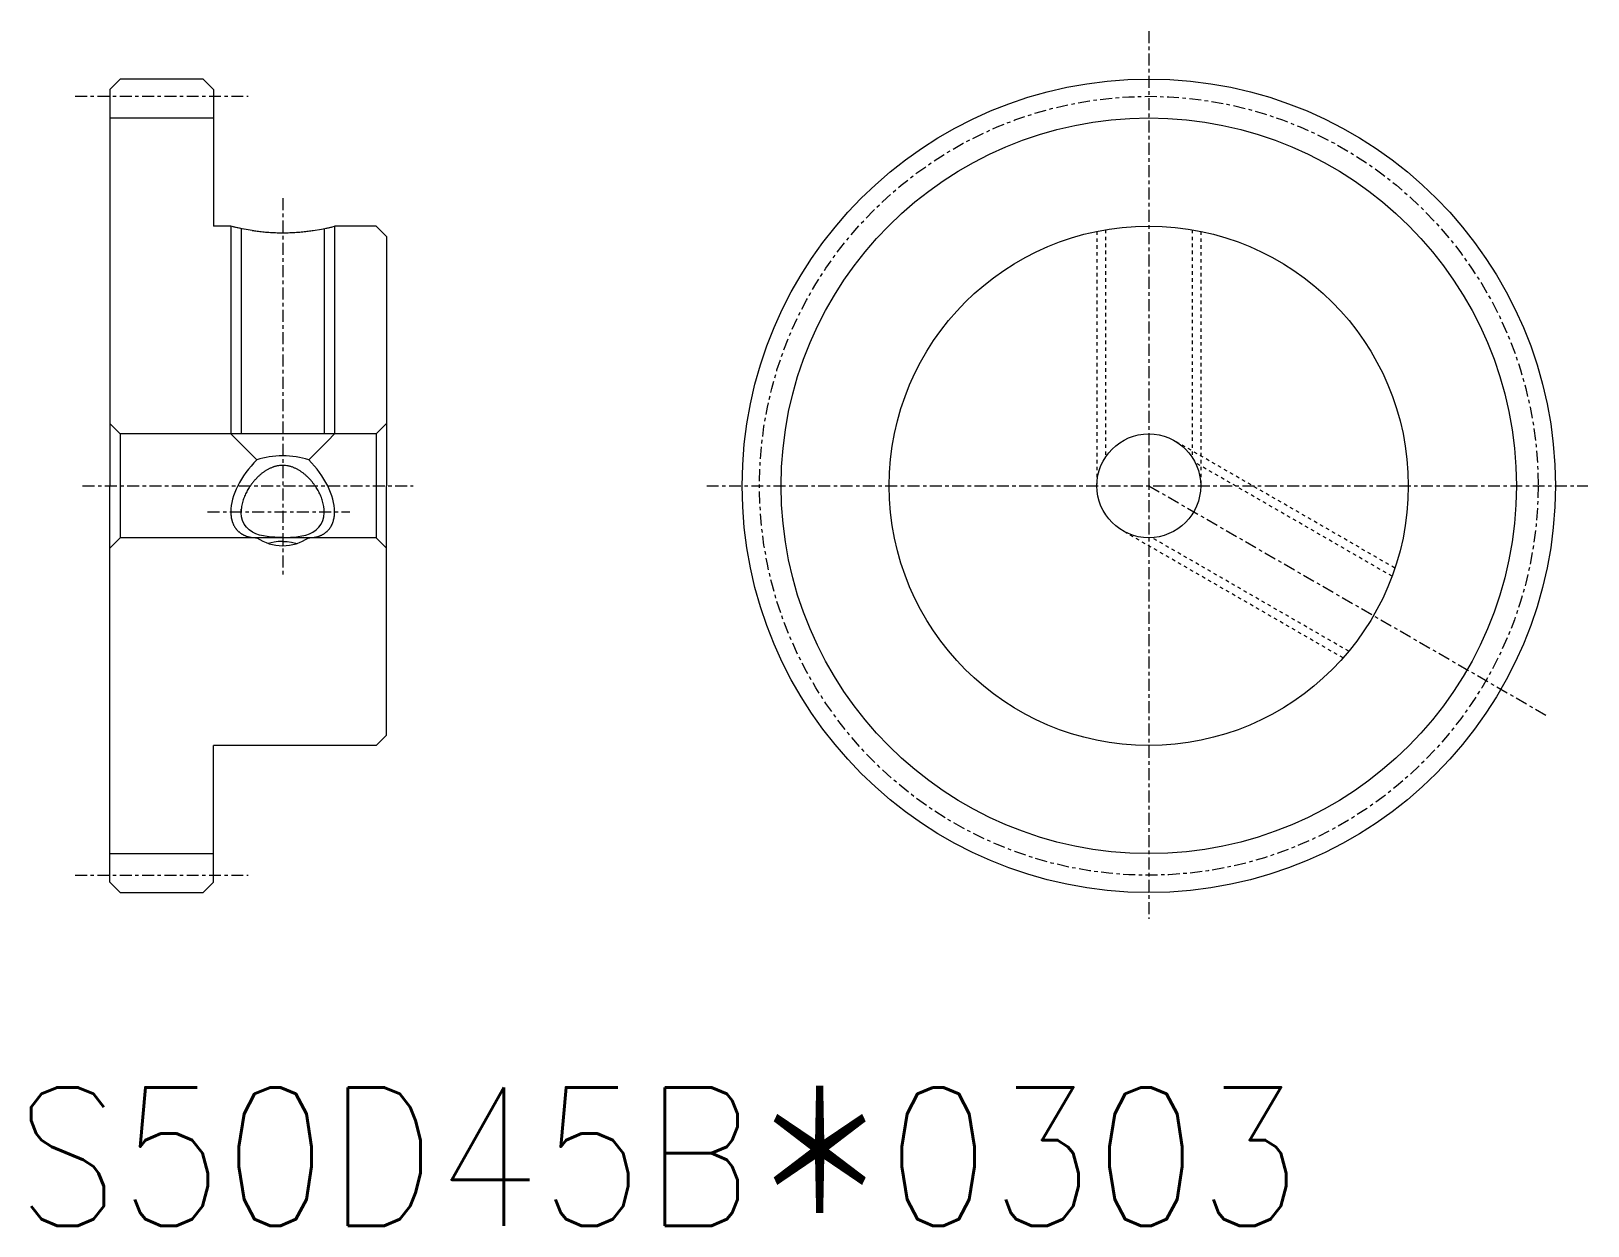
# Model space of a CAD drawing. Header units: millimetres. Extents: x -22.3 to 22.7, y -17.3 to 17.3.
import ezdxf
from ezdxf.enums import TextEntityAlignment as Align

# ---------------------------------------------------------------- set-up
doc = ezdxf.new("R2010")
doc.units = ezdxf.units.MM
doc.header["$LTSCALE"] = 0.01087
doc.linetypes.add('CENTER', pattern=[50.8, 31.75, -6.35, 6.35, -6.35])
doc.linetypes.add('DASHED2', pattern=[9.525, 6.35, -3.175])
doc.layers.add('LAYER0224', color=7, linetype='Continuous')
doc.styles.add('dcStyle0', font='txt.shx', dxfattribs={"width": 0.87541, "bigfont": 'bigfont'})

# ---------------------------------------------------------------- blocks, each defined once
blk = doc.blocks.new('DC_GROUP_S50D45BAS0303_1')
at = {"color": 3, "linetype": 'CENTER', "lineweight": 18}
for p, q in [((10.03, 17.255), (10.03, -8.387)), ((-2.746, 4.122), (22.719, 4.122)), ((10.03, 4.122), (21.532, -2.519))]:
    blk.add_line(p, q, dxfattribs=at)
at = {"color": 3, "linetype": 'DASHED2', "lineweight": 18}
for p, q in [((8.53, 11.47), (8.53, 4.122)), ((8.78, 11.517), (8.78, 4.951)), ((11.28, 11.517), (11.28, 4.951)), ((11.53, 11.47), (11.53, 4.122)), ((17.144, 1.746), (10.78, 5.421)), ((17.059, 1.507), (11.373, 4.79)), ((15.644, -0.852), (9.28, 2.823)), ((15.809, -0.658), (10.123, 2.625))]:
    blk.add_line(p, q, dxfattribs=at)
at = {"color": 4, "linetype": 'Continuous', "lineweight": 18}
for radius in [11.75, 7.5, 1.5]:
    blk.add_circle((10.03, 4.122), radius, dxfattribs=at)
at = {"color": 3, "linetype": 'CENTER', "lineweight": 18}
blk.add_circle((10.03, 4.122), 11.25, dxfattribs=at)
at = {"color": 3, "linetype": 'Continuous', "lineweight": 18}
blk.add_circle((10.03, 4.122), 10.625, dxfattribs=at)
blk = doc.blocks.new('DC_GROUP_S50D45BAS0303_3')
at = {"layer": 'LAYER0224', "color": 3, "linetype": 'Continuous', "lineweight": 18}
for centre, radius, start, end in [((-14.348, 3.345), 0.848, 345.7348, 349.6927), ((-14.417, 3.357), 0.918, 349.6927, 353.3876), ((-14.495, 3.367), 0.996, 353.3876, 356.8239), ((-14.578, 3.371), 1.08, 356.8239, 0.0214), ((-14.17, 3.316), 0.684, 293.3592, 295.888), ((-14.171, 3.318), 0.686, 295.888, 298.3827), ((-14.153, 3.284), 0.647, 298.3827, 300.9992), ((-14.156, 3.289), 0.653, 300.9992, 303.5689), ((-14.139, 3.263), 0.622, 303.5689, 306.2462), ((-14.145, 3.271), 0.632, 306.2462, 308.8613), ((-14.129, 3.252), 0.607, 308.8613, 311.5678), ((-14.139, 3.263), 0.623, 311.5678, 314.1951), ((-14.126, 3.249), 0.603, 314.1951, 316.8965), ((-14.141, 3.263), 0.624, 316.8965, 319.5015), ((-14.13, 3.254), 0.609, 319.5015, 322.1638), ((-14.151, 3.27), 0.636, 322.1638, 324.7139), ((-14.142, 3.264), 0.625, 324.7139, 327.3063), ((-14.17, 3.282), 0.658, 327.3063, 329.7728), ((-14.164, 3.278), 0.651, 329.7728, 332.2697), ((-14.199, 3.297), 0.691, 332.2697, 334.6302), ((-14.195, 3.295), 0.687, 334.6302, 337.0123), ((-14.238, 3.313), 0.734, 337.0123, 339.251), ((-14.236, 3.313), 0.732, 339.251, 341.5058), ((-14.288, 3.33), 0.786, 341.5058, 343.6134), ((-14.287, 3.33), 0.785, 343.6134, 345.7348), ((-14.249, 3.722), 1.1, 270.0158, 273.6017), ((-14.24, 3.58), 0.958, 273.6017, 277.6176), ((-14.236, 3.555), 0.933, 277.6176, 279.6404), ((-14.224, 3.481), 0.858, 279.6404, 281.8098), ((-14.223, 3.477), 0.853, 281.8098, 283.9636), ((-14.207, 3.414), 0.789, 283.9636, 286.2624), ((-14.206, 3.411), 0.786, 286.2624, 288.5425), ((-14.189, 3.359), 0.731, 288.5425, 290.9632), ((-14.189, 3.358), 0.73, 290.9632, 293.3592)]:
    blk.add_arc(centre, radius, start, end, dxfattribs=at)
blk = doc.blocks.new('DC_GROUP_S50D45BAS0303_4')
at = {"layer": 'LAYER0224', "color": 3, "linetype": 'Continuous', "lineweight": 18}
for centre, radius, start, end in [((-15.418, 3.371), 1.08, 179.9786, 183.1761), ((-15.502, 3.367), 0.996, 183.1761, 186.6124), ((-15.58, 3.357), 0.918, 186.6124, 190.3073), ((-15.649, 3.345), 0.848, 190.3073, 194.2652), ((-15.71, 3.33), 0.785, 194.2652, 196.3866), ((-15.708, 3.33), 0.786, 196.3866, 198.4942), ((-15.76, 3.313), 0.732, 198.4942, 200.749), ((-15.758, 3.313), 0.734, 200.749, 202.9877), ((-15.801, 3.295), 0.687, 202.9877, 205.3698), ((-15.798, 3.297), 0.691, 205.3698, 207.7303), ((-15.833, 3.278), 0.651, 207.7303, 210.2272), ((-15.827, 3.282), 0.658, 210.2272, 212.6937), ((-15.854, 3.264), 0.625, 212.6937, 215.2861), ((-15.846, 3.27), 0.636, 215.2861, 217.8362), ((-15.867, 3.254), 0.609, 217.8362, 220.4985), ((-15.856, 3.263), 0.624, 220.4985, 223.1035), ((-15.871, 3.249), 0.603, 223.1035, 225.8049), ((-15.857, 3.263), 0.623, 225.8049, 228.4322), ((-15.867, 3.252), 0.607, 228.4322, 231.1387), ((-15.852, 3.271), 0.632, 231.1387, 233.7538), ((-15.858, 3.263), 0.622, 233.7538, 236.4311), ((-15.841, 3.289), 0.653, 236.4311, 239.0008), ((-15.844, 3.284), 0.647, 239.0008, 241.6173), ((-15.825, 3.318), 0.686, 241.6173, 244.112), ((-15.826, 3.316), 0.684, 244.112, 246.6408), ((-15.808, 3.358), 0.73, 246.6408, 249.0368), ((-15.808, 3.359), 0.731, 249.0368, 251.4575), ((-15.79, 3.411), 0.786, 251.4575, 253.7376), ((-15.789, 3.414), 0.789, 253.7376, 256.0364), ((-15.774, 3.477), 0.853, 256.0364, 258.1902), ((-15.773, 3.481), 0.858, 258.1902, 260.3596), ((-15.76, 3.555), 0.933, 260.3596, 262.3824), ((-15.757, 3.58), 0.958, 262.3824, 266.3983), ((-15.748, 3.722), 1.1, 266.3983, 269.9842)]:
    blk.add_arc(centre, radius, start, end, dxfattribs=at)
blk = doc.blocks.new('DC_GROUP_S50D45BAS0303_5')
at = {"layer": 'LAYER0224', "color": 4, "linetype": 'Continuous', "lineweight": 18}
for p, q in [((-16.303, 11.576), (-16.499, 11.619)), ((-16.243, 11.563), (-16.439, 11.604)), ((-16.212, 11.556), (-16.408, 11.597)), ((-16.123, 11.539), (-16.319, 11.577)), ((-15.88, 11.497), (-16.115, 11.535))]:
    blk.add_line(p, q, dxfattribs=at)
for centre, radius, start, end in [((-14.943, 17.743), 6.315, 261.469, 262.0917), ((-14.98, 17.48), 6.05, 262.0917, 263.5282), ((-14.988, 17.404), 5.973, 263.5282, 265.1563), ((-14.994, 17.331), 5.9, 265.1563, 266.9671), ((-14.996, 17.294), 5.863, 266.9671, 267.9358), ((-14.998, 17.262), 5.831, 267.9358, 268.9466), ((-14.998, 17.225), 5.794, 268.9466, 269.9994)]:
    blk.add_arc(centre, radius, start, end, dxfattribs=at)
blk = doc.blocks.new('DC_GROUP_S50D45BAS0303_6')
at = {"layer": 'LAYER0224', "color": 4, "linetype": 'Continuous', "lineweight": 18}
for p, q in [((-14.117, 11.497), (-13.882, 11.535)), ((-13.873, 11.539), (-13.677, 11.577)), ((-13.785, 11.556), (-13.589, 11.597)), ((-13.754, 11.563), (-13.558, 11.604)), ((-13.693, 11.576), (-13.498, 11.619))]:
    blk.add_line(p, q, dxfattribs=at)
for centre, radius, start, end in [((-14.998, 17.225), 5.794, 270.0006, 271.0534), ((-14.999, 17.262), 5.831, 271.0534, 272.0642), ((-15, 17.294), 5.863, 272.0642, 273.0329), ((-15.002, 17.331), 5.9, 273.0329, 274.8437), ((-15.008, 17.404), 5.973, 274.8437, 276.4718), ((-15.017, 17.48), 6.05, 276.4718, 277.9083), ((-15.053, 17.743), 6.315, 277.9083, 278.531)]:
    blk.add_arc(centre, radius, start, end, dxfattribs=at)
blk = doc.blocks.new('DC_GROUP_S50D45BAS0303_7')
at = {"color": 4, "linetype": 'Continuous', "lineweight": 18}
for p, q in [((-13.84, 3.118), (-13.811, 3.226)), ((-13.811, 3.226), (-13.8, 3.337)), ((-13.8, 3.337), (-13.801, 3.45)), ((-14.331, 2.698), (-14.225, 2.734)), ((-14.225, 2.734), (-14.124, 2.782)), ((-14.124, 2.782), (-14.031, 2.846)), ((-14.031, 2.846), (-13.951, 2.924)), ((-13.951, 2.924), (-13.886, 3.016)), ((-13.886, 3.016), (-13.84, 3.118)), ((-14.998, 2.632), (-14.886, 2.632)), ((-14.886, 2.632), (-14.774, 2.634)), ((-14.774, 2.634), (-14.662, 2.641)), ((-14.662, 2.641), (-14.551, 2.654)), ((-14.551, 2.654), (-14.441, 2.672)), ((-14.441, 2.672), (-14.331, 2.698))]:
    blk.add_line(p, q, dxfattribs=at)
blk = doc.blocks.new('DC_GROUP_S50D45BAS0303_8')
at = {"color": 3, "linetype": 'Continuous', "lineweight": 18}
for p, q in [((-14.998, 2.516), (-14.872, 2.51)), ((-14.872, 2.51), (-14.747, 2.495)), ((-14.747, 2.495), (-14.581, 2.458))]:
    blk.add_line(p, q, dxfattribs=at)
blk = doc.blocks.new('DC_GROUP_S50D45BAS0303_9')
at = {"color": 4, "linetype": 'Continuous', "lineweight": 18}
for p, q in [((-16.197, 3.337), (-16.195, 3.45)), ((-16.186, 3.226), (-16.197, 3.337)), ((-16.157, 3.118), (-16.186, 3.226)), ((-16.11, 3.016), (-16.157, 3.118)), ((-16.046, 2.924), (-16.11, 3.016)), ((-15.965, 2.846), (-16.046, 2.924)), ((-15.873, 2.782), (-15.965, 2.846)), ((-15.772, 2.734), (-15.873, 2.782)), ((-15.665, 2.698), (-15.772, 2.734)), ((-15.556, 2.672), (-15.665, 2.698)), ((-15.445, 2.654), (-15.556, 2.672)), ((-15.334, 2.641), (-15.445, 2.654)), ((-15.222, 2.634), (-15.334, 2.641)), ((-15.11, 2.632), (-15.222, 2.634)), ((-14.998, 2.632), (-15.11, 2.632))]:
    blk.add_line(p, q, dxfattribs=at)
blk = doc.blocks.new('DC_GROUP_S50D45BAS0303_10')
at = {"color": 3, "linetype": 'Continuous', "lineweight": 18}
for p, q in [((-15.25, 2.495), (-15.416, 2.458)), ((-15.125, 2.51), (-15.25, 2.495)), ((-14.998, 2.516), (-15.125, 2.51))]:
    blk.add_line(p, q, dxfattribs=at)
blk = doc.blocks.new('DC_GROUP_S50D45BAS0303_11')
at = {"color": 4, "linetype": 'Continuous', "lineweight": 18}
for p, q in [((-19.998, 15.572), (-19.698, 15.872)), ((-17.298, 15.872), (-19.698, 15.872)), ((-17.298, 15.872), (-16.998, 15.572)), ((-19.998, 15.572), (-19.998, 4.122)), ((-16.998, 15.572), (-16.998, 11.622)), ((-19.998, 14.747), (-16.998, 14.747)), ((-16.498, 11.622), (-16.998, 11.622)), ((-12.298, 11.622), (-13.498, 11.622)), ((-12.298, 11.622), (-11.998, 11.322)), ((-11.998, 11.322), (-11.998, 4.122)), ((-19.698, 5.622), (-19.998, 5.922)), ((-12.298, 5.622), (-11.998, 5.922)), ((-12.298, 5.622), (-19.698, 5.622)), ((-19.698, 5.622), (-19.698, 2.622)), ((-12.298, 5.622), (-12.298, 2.622)), ((-19.998, -7.328), (-19.998, 4.122)), ((-15.704, 4.391), (-15.788, 4.305)), ((-14.293, 4.391), (-14.208, 4.305)), ((-11.998, -3.078), (-11.998, 4.122)), ((-19.698, 2.622), (-19.998, 2.322)), ((-12.298, 2.622), (-19.698, 2.622)), ((-12.298, 2.622), (-11.998, 2.322)), ((-12.298, -3.378), (-11.998, -3.078)), ((-16.998, -7.328), (-16.998, -3.378)), ((-12.298, -3.378), (-16.998, -3.378)), ((-19.998, -6.503), (-16.998, -6.503)), ((-19.998, -7.328), (-19.698, -7.628)), ((-19.698, -7.628), (-17.298, -7.628)), ((-17.298, -7.628), (-16.998, -7.328))]:
    blk.add_line(p, q, dxfattribs=at)
at = {"color": 3, "linetype": 'CENTER', "lineweight": 18}
for p, q in [((-20.998, 15.372), (-15.998, 15.372)), ((-14.998, 12.431), (-14.998, 1.563)), ((-20.781, 4.122), (-11.229, 4.122)), ((-17.167, 3.372), (-13.059, 3.372)), ((-20.998, -7.128), (-15.998, -7.128))]:
    blk.add_line(p, q, dxfattribs=at)
at = {"layer": 'LAYER0224', "color": 3, "linetype": 'Continuous', "lineweight": 18}
for p, q in [((-16.498, 11.622), (-16.498, 5.622)), ((-13.498, 11.622), (-13.498, 5.622)), ((-16.297, 5.421), (-16.498, 5.622)), ((-16.297, 5.421), (-15.748, 4.872)), ((-13.699, 5.421), (-14.248, 4.872)), ((-13.699, 5.421), (-13.498, 5.622))]:
    blk.add_line(p, q, dxfattribs=at)
at = {"layer": 'LAYER0224', "color": 4, "linetype": 'Continuous', "lineweight": 18}
for p, q in [((-16.198, 11.549), (-16.198, 5.622)), ((-13.798, 11.549), (-13.798, 5.622))]:
    blk.add_line(p, q, dxfattribs=at)
for centre, radius, start, end in [((-14.769, 3.416), 1.35, 123.605, 127.003), ((-14.847, 3.533), 1.209, 119.8254, 123.605), ((-14.88, 3.591), 1.142, 117.8328, 119.8254), ((-14.903, 3.635), 1.093, 115.7559, 117.8328), ((-14.924, 3.679), 1.044, 113.5871, 115.7559), ((-14.942, 3.72), 0.999, 111.3282, 113.5871), ((-14.958, 3.76), 0.957, 108.973, 111.3282), ((-14.97, 3.795), 0.919, 106.5255, 108.973), ((-14.98, 3.829), 0.883, 103.9818, 106.5255), ((-14.987, 3.858), 0.854, 101.3488, 103.9818), ((-14.993, 3.885), 0.826, 98.6258, 101.3488), ((-14.996, 3.906), 0.805, 90.1761, 98.6258), ((-15.004, 3.885), 0.826, 78.6512, 89.6068), ((-15.009, 3.858), 0.854, 76.0182, 78.6512), ((-15.016, 3.829), 0.883, 73.4745, 76.0182), ((-15.027, 3.795), 0.919, 71.027, 73.4745), ((-15.039, 3.76), 0.957, 68.6718, 71.027), ((-15.054, 3.72), 0.999, 66.4129, 68.6718), ((-15.072, 3.679), 1.044, 64.2441, 66.4129), ((-15.093, 3.635), 1.093, 62.1672, 64.2441), ((-15.116, 3.591), 1.142, 60.1746, 62.1672), ((-15.15, 3.533), 1.209, 56.395, 60.1746), ((-15.228, 3.416), 1.35, 52.997, 56.395), ((-14.575, 3.176), 1.656, 147.32, 149.6434), ((-14.534, 3.15), 1.705, 145.8595, 147.319), ((-14.517, 3.138), 1.726, 143.0074, 145.8595), ((-14.522, 3.142), 1.719, 140.1936, 143.0074), ((-14.538, 3.156), 1.698, 137.4021, 140.1936), ((-14.629, 3.245), 1.571, 130.2286, 133.1488), ((-14.724, 3.357), 1.424, 127.003, 130.2286), ((-15.272, 3.357), 1.424, 49.7714, 52.997), ((-15.367, 3.245), 1.571, 46.8512, 49.7714), ((-15.458, 3.156), 1.698, 39.8064, 42.5979), ((-15.475, 3.142), 1.719, 36.9926, 39.8064), ((-15.48, 3.138), 1.726, 34.1405, 36.9926), ((-15.463, 3.15), 1.705, 32.681, 34.1405), ((-15.422, 3.176), 1.656, 30.3566, 32.68), ((-15.059, 3.349), 1.141, 167.1208, 171.011), ((-14.96, 3.326), 1.242, 163.5694, 167.1208), ((-14.854, 3.295), 1.352, 160.3353, 163.5694), ((-14.761, 3.261), 1.451, 157.3602, 160.3353), ((-14.673, 3.225), 1.547, 154.6201, 157.3602), ((-14.613, 3.196), 1.614, 152.0561, 154.6201), ((-14.571, 3.174), 1.661, 149.6434, 152.0561), ((-15.426, 3.174), 1.661, 27.9439, 30.3566), ((-15.384, 3.196), 1.614, 25.3799, 27.9439), ((-15.324, 3.225), 1.547, 22.6398, 25.3799), ((-15.235, 3.261), 1.451, 19.6647, 22.6398), ((-15.142, 3.295), 1.352, 16.4306, 19.6647), ((-15.037, 3.326), 1.242, 12.8792, 16.4306), ((-14.937, 3.349), 1.141, 8.989, 12.8792), ((-15.155, 3.364), 1.043, 173.1504, 175.2878), ((-15.158, 3.364), 1.04, 171.011, 173.1504), ((-14.838, 3.364), 1.04, 6.8496, 8.989), ((-14.841, 3.364), 1.043, 4.7122, 6.8496)]:
    blk.add_arc(centre, radius, start, end, dxfattribs=at)
at = {"layer": 'LAYER0224', "color": 3, "linetype": 'Continuous', "lineweight": 18}
for centre, radius, start, end in [((-15.242, 3.371), 0.956, 177.6264, 179.9669), ((-15.243, 3.371), 0.955, 175.2878, 177.6264), ((-14.753, 3.371), 0.955, 2.3736, 4.7122), ((-14.755, 3.371), 0.956, 0.0331, 2.3736)]:
    blk.add_arc(centre, radius, start, end, dxfattribs=at)
for major_axis, ratio, start_param, end_param in [((-1.5, 0), 0.57735, 4.712389, 5.235988), ((-1.5, 0), 0.57735, 4.18879, 4.712389), ((-1.299, -1.299), 0.57735, 4.712389, 5.759587), ((-1.299, 1.299), 0.57735, 3.665191, 4.712389), ((0, -1.732), 0.866025, 5.759587, 6.283185), ((0, -1.732), 0.866025, 0, 0.523599)]:
    blk.add_ellipse((-14.998, 4.122), major_axis=major_axis, ratio=ratio, start_param=start_param, end_param=end_param, dxfattribs=at)
blk = doc.blocks.new('DC_GROUP_S50D45BAS0303_2')
at = {"linetype": 'Continuous'}
for name in ['DC_GROUP_S50D45BAS0303_11', 'DC_GROUP_S50D45BAS0303_9', 'DC_GROUP_S50D45BAS0303_7', 'DC_GROUP_S50D45BAS0303_10', 'DC_GROUP_S50D45BAS0303_8']:
    blk.add_blockref(name, (0, 0), dxfattribs=at)
at = {"layer": 'LAYER0224', "linetype": 'Continuous'}
for name in ['DC_GROUP_S50D45BAS0303_5', 'DC_GROUP_S50D45BAS0303_6', 'DC_GROUP_S50D45BAS0303_4', 'DC_GROUP_S50D45BAS0303_3']:
    blk.add_blockref(name, (0, 0), dxfattribs=at)

msp = doc.modelspace()

# ---------------------------------------------------------------- block references
at = {"linetype": 'Continuous'}
for name in ['DC_GROUP_S50D45BAS0303_1', 'DC_GROUP_S50D45BAS0303_2']:
    msp.add_blockref(name, (0, 0), dxfattribs=at)

# ---------------------------------------------------------------- texts
at = {"color": 3, "style": 'dcStyle0', "width": 0.87541}
msp.add_text('S50D45B＊0303', height=4, dxfattribs=at).set_placement((-22.719, -13.255), align=Align.TOP_LEFT)

doc.saveas('drawing.dxf')
